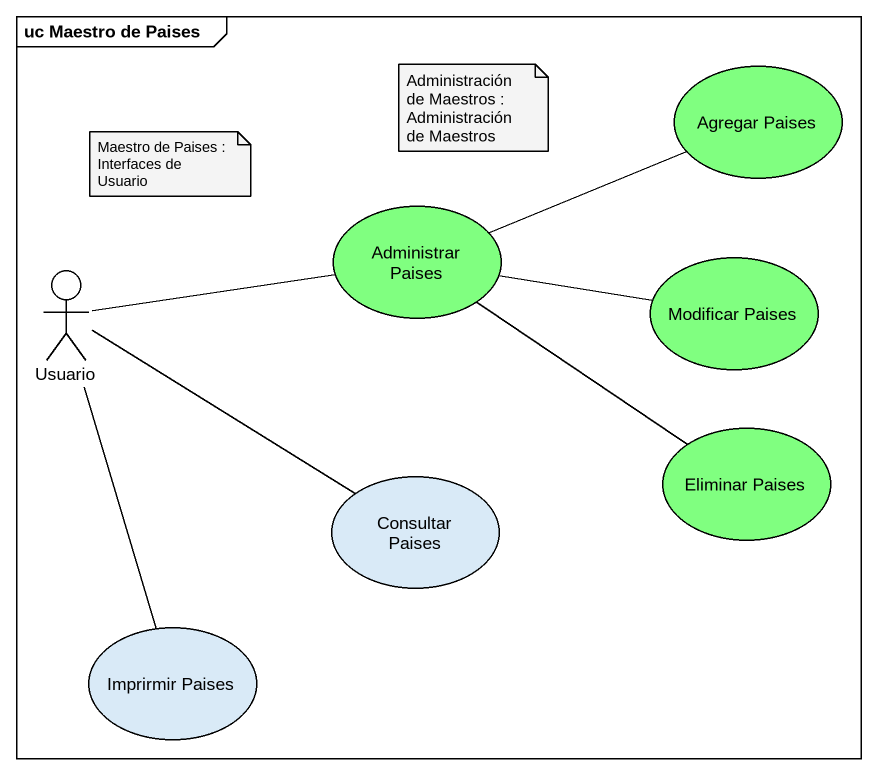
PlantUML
@startuml
mainframe uc Maestro de Paises
usecase "Agregar Paises" as Agregar_Paises #80FF80
usecase "Administrar Paises" as Administrar_Paises #80FF80
actor Usuario
usecase "Modificar Paises" as Modificar_Paises #80FF80
usecase "Eliminar Paises" as Eliminar_Paises #80FF80
usecase "Consultar Paises" as Consultar_Paises
usecase "Imprirmir Paises" as Imprirmir_Paises
Administrar_Paises -right- Agregar_Paises
Administrar_Paises -right- Modificar_Paises
Administrar_Paises -- Eliminar_Paises
Usuario -right- Administrar_Paises
Usuario -right- Consultar_Paises
Usuario -- Imprirmir_Paises
note as N1
  Administración de Maestros : Administración de Maestros
end note
note as N2
  Maestro de Paises : Interfaces de Usuario
end note
@enduml
